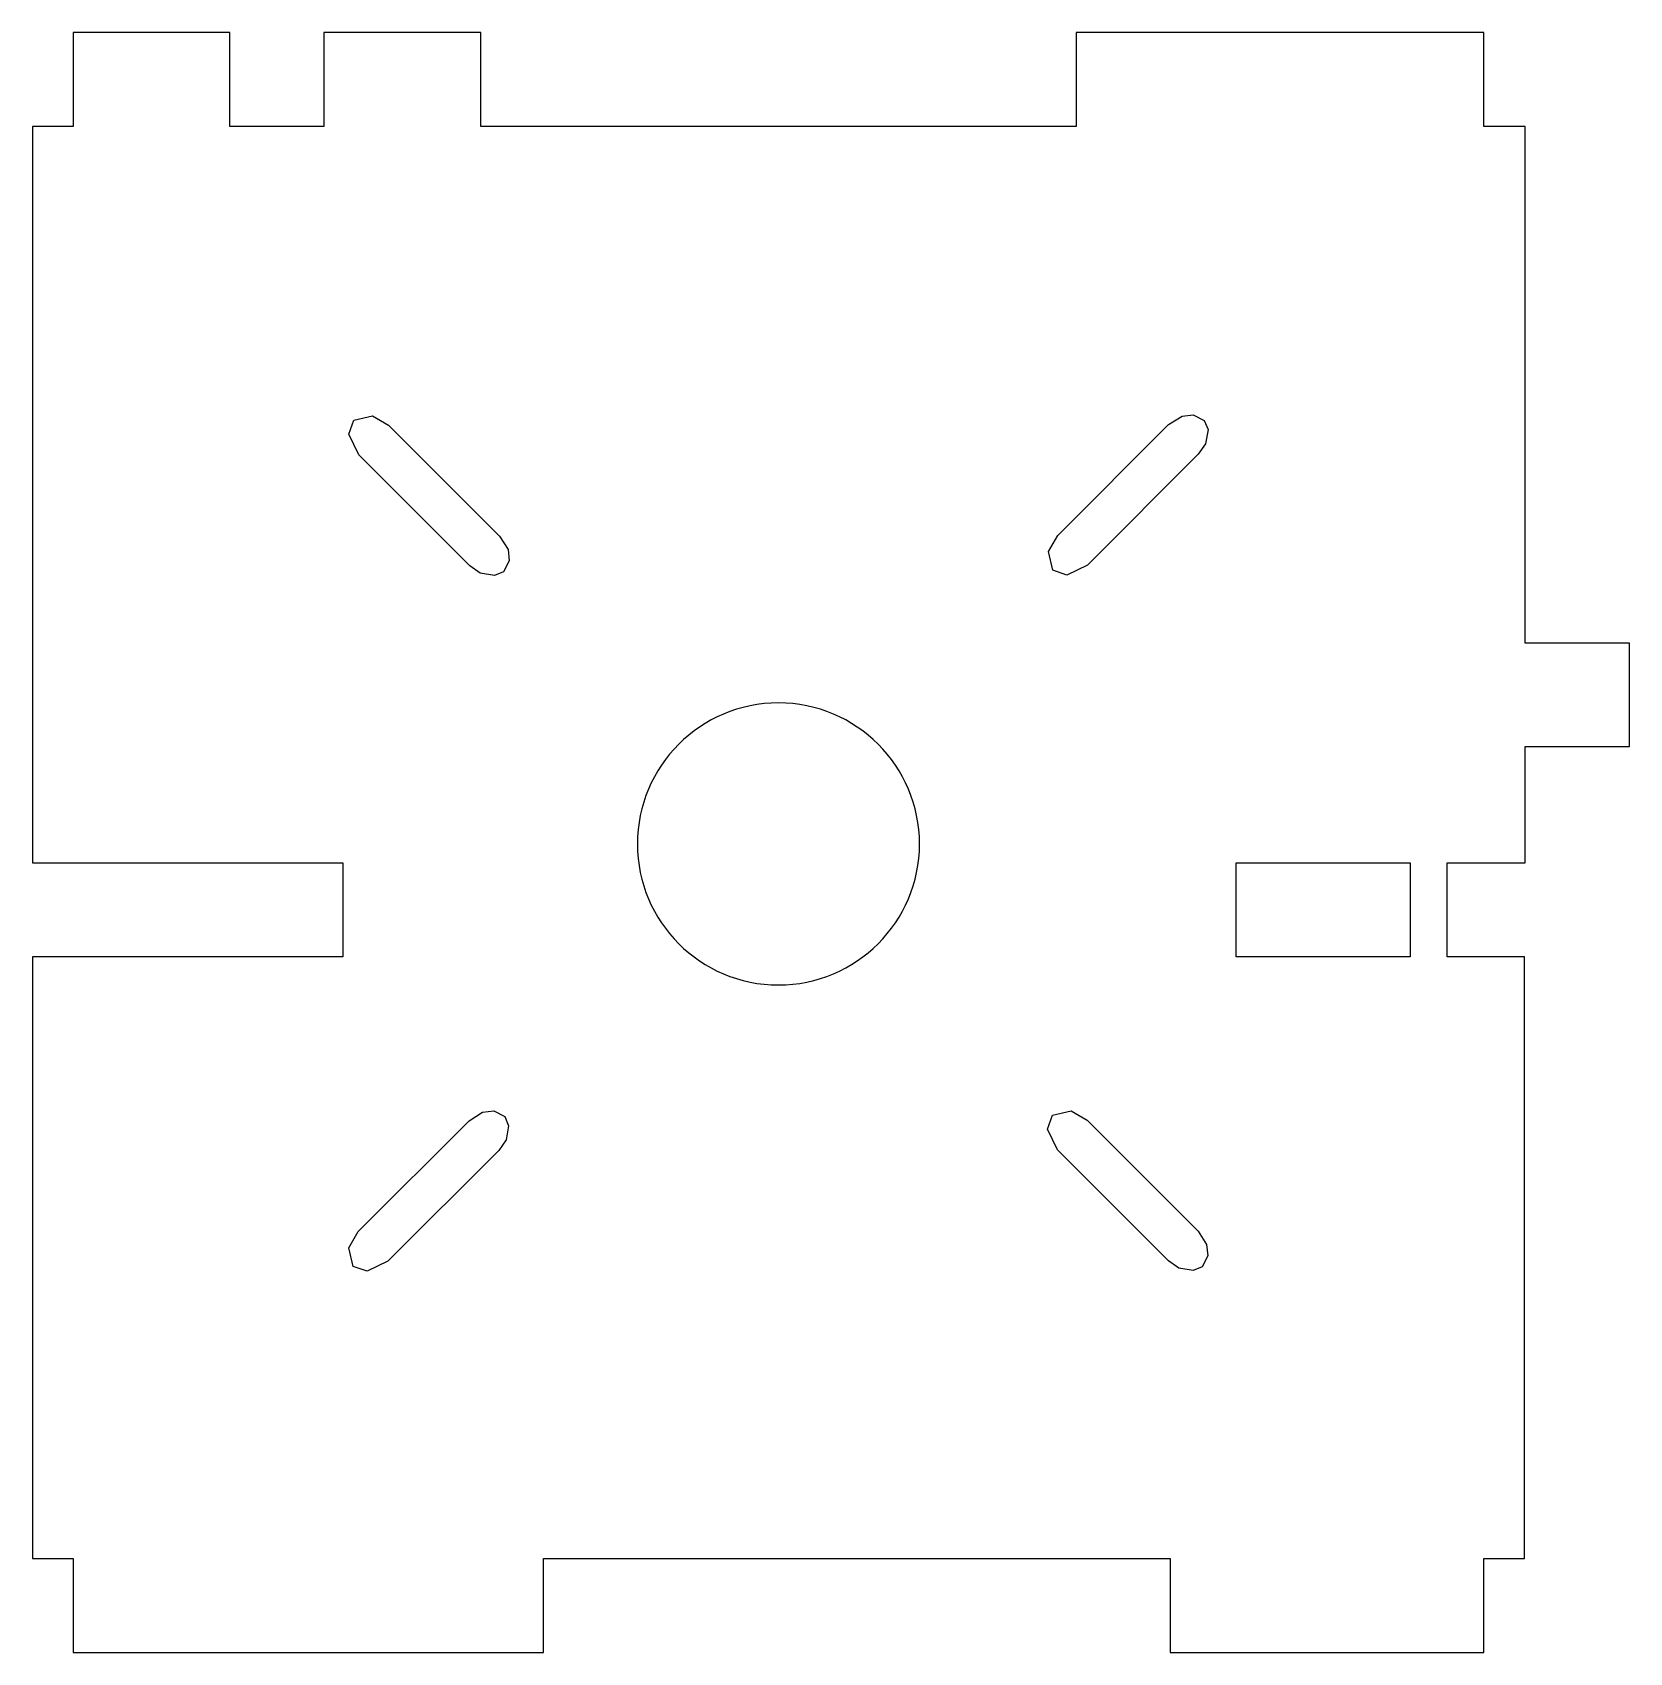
# Model space of a CAD drawing. Extents: x 4.9 to 55.8, y -56.6 to -4.9.
import ezdxf

# ---------------------------------------------------------------- set-up
doc = ezdxf.new("R2010")
doc.units = 0
doc.header["$MEASUREMENT"] = 0
doc.layers.add('LAYER_1', color=7, linetype='CONTINUOUS')

# ---------------------------------------------------------------- blocks, each defined once
blk = doc.blocks.new('BLOCK_2')
at = {"layer": 'LAYER_1', "color": 7}
blk.add_lwpolyline([(52.524, -24.364), (52.498, -24.36)], dxfattribs=at)
blk = doc.blocks.new('BLOCK_3')
at = {"layer": 'LAYER_1', "color": 7}
blk.add_lwpolyline([(52.498, -24.36), (52.498, -7.873)], dxfattribs=at)
blk = doc.blocks.new('BLOCK_4')
at = {"layer": 'LAYER_1', "color": 7}
blk.add_lwpolyline([(52.498, -7.873), (52.472, -7.873)], dxfattribs=at)
blk = doc.blocks.new('BLOCK_5')
at = {"layer": 'LAYER_1', "color": 7}
blk.add_lwpolyline([(52.472, -7.873), (51.172, -7.873)], dxfattribs=at)
blk = doc.blocks.new('BLOCK_6')
at = {"layer": 'LAYER_1', "color": 7}
blk.add_lwpolyline([(51.172, -7.873), (51.172, -4.873)], dxfattribs=at)
blk = doc.blocks.new('BLOCK_7')
at = {"layer": 'LAYER_1', "color": 7}
blk.add_lwpolyline([(51.172, -4.873), (38.172, -4.873)], dxfattribs=at)
blk = doc.blocks.new('BLOCK_8')
at = {"layer": 'LAYER_1', "color": 7}
blk.add_lwpolyline([(38.172, -4.873), (38.172, -7.873)], dxfattribs=at)
blk = doc.blocks.new('BLOCK_9')
at = {"layer": 'LAYER_1', "color": 7}
blk.add_lwpolyline([(38.172, -7.873), (19.172, -7.873)], dxfattribs=at)
blk = doc.blocks.new('BLOCK_10')
at = {"layer": 'LAYER_1', "color": 7}
blk.add_lwpolyline([(19.172, -7.873), (19.172, -4.873)], dxfattribs=at)
blk = doc.blocks.new('BLOCK_11')
at = {"layer": 'LAYER_1', "color": 7}
blk.add_lwpolyline([(19.172, -4.873), (14.172, -4.873)], dxfattribs=at)
blk = doc.blocks.new('BLOCK_12')
at = {"layer": 'LAYER_1', "color": 7}
blk.add_lwpolyline([(14.172, -4.873), (14.172, -7.873)], dxfattribs=at)
blk = doc.blocks.new('BLOCK_13')
at = {"layer": 'LAYER_1', "color": 7}
blk.add_lwpolyline([(14.172, -7.873), (11.172, -7.873)], dxfattribs=at)
blk = doc.blocks.new('BLOCK_14')
at = {"layer": 'LAYER_1', "color": 7}
blk.add_lwpolyline([(11.172, -7.873), (11.172, -4.873)], dxfattribs=at)
blk = doc.blocks.new('BLOCK_15')
at = {"layer": 'LAYER_1', "color": 7}
blk.add_lwpolyline([(11.172, -4.873), (6.172, -4.873)], dxfattribs=at)
blk = doc.blocks.new('BLOCK_16')
at = {"layer": 'LAYER_1', "color": 7}
blk.add_lwpolyline([(6.172, -4.873), (6.172, -7.873)], dxfattribs=at)
blk = doc.blocks.new('BLOCK_17')
at = {"layer": 'LAYER_1', "color": 7}
blk.add_lwpolyline([(6.172, -7.873), (4.872, -7.873)], dxfattribs=at)
blk = doc.blocks.new('BLOCK_18')
at = {"layer": 'LAYER_1', "color": 7}
blk.add_lwpolyline([(14.773, -31.373), (14.773, -34.373)], dxfattribs=at)
blk = doc.blocks.new('BLOCK_19')
at = {"layer": 'LAYER_1', "color": 7}
blk.add_lwpolyline([(4.872, -53.573), (6.172, -53.573)], dxfattribs=at)
blk = doc.blocks.new('BLOCK_20')
at = {"layer": 'LAYER_1', "color": 7}
blk.add_lwpolyline([(6.172, -53.573), (6.172, -56.573)], dxfattribs=at)
blk = doc.blocks.new('BLOCK_21')
at = {"layer": 'LAYER_1', "color": 7}
blk.add_lwpolyline([(6.172, -56.573), (21.172, -56.573)], dxfattribs=at)
blk = doc.blocks.new('BLOCK_22')
at = {"layer": 'LAYER_1', "color": 7}
blk.add_lwpolyline([(21.172, -56.573), (21.172, -53.573)], dxfattribs=at)
blk = doc.blocks.new('BLOCK_23')
at = {"layer": 'LAYER_1', "color": 7}
blk.add_lwpolyline([(21.172, -53.573), (41.172, -53.573)], dxfattribs=at)
blk = doc.blocks.new('BLOCK_24')
at = {"layer": 'LAYER_1', "color": 7}
blk.add_lwpolyline([(41.172, -53.573), (41.172, -56.573)], dxfattribs=at)
blk = doc.blocks.new('BLOCK_25')
at = {"layer": 'LAYER_1', "color": 7}
blk.add_lwpolyline([(41.172, -56.573), (51.172, -56.573)], dxfattribs=at)
blk = doc.blocks.new('BLOCK_26')
at = {"layer": 'LAYER_1', "color": 7}
blk.add_lwpolyline([(51.172, -56.573), (51.172, -53.573)], dxfattribs=at)
blk = doc.blocks.new('BLOCK_27')
at = {"layer": 'LAYER_1', "color": 7}
blk.add_lwpolyline([(51.172, -53.573), (52.472, -53.573)], dxfattribs=at)
blk = doc.blocks.new('BLOCK_28')
at = {"layer": 'LAYER_1', "color": 7}
blk.add_lwpolyline([(52.472, -53.573), (52.472, -34.373)], dxfattribs=at)
blk = doc.blocks.new('BLOCK_29')
at = {"layer": 'LAYER_1', "color": 7}
blk.add_lwpolyline([(52.472, -34.373), (50.003, -34.373)], dxfattribs=at)
blk = doc.blocks.new('BLOCK_30')
at = {"layer": 'LAYER_1', "color": 7}
blk.add_lwpolyline([(50.003, -31.373), (52.498, -31.373)], dxfattribs=at)
blk = doc.blocks.new('BLOCK_31')
at = {"layer": 'LAYER_1', "color": 7}
blk.add_lwpolyline([(52.498, -27.66), (52.524, -27.664)], dxfattribs=at)
blk = doc.blocks.new('BLOCK_32')
at = {"layer": 'LAYER_1', "color": 7}
blk.add_lwpolyline([(52.524, -27.664), (55.824, -27.664)], dxfattribs=at)
blk = doc.blocks.new('BLOCK_33')
at = {"layer": 'LAYER_1', "color": 7}
blk.add_lwpolyline([(55.824, -27.664), (55.824, -24.364)], dxfattribs=at)
blk = doc.blocks.new('BLOCK_34')
at = {"layer": 'LAYER_1', "color": 7}
blk.add_lwpolyline([(55.824, -24.364), (52.524, -24.364)], dxfattribs=at)
blk = doc.blocks.new('BLOCK_35')
at = {"layer": 'LAYER_1', "color": 7}
blk.add_lwpolyline([(43.272, -34.373), (43.272, -31.373)], dxfattribs=at)
blk = doc.blocks.new('BLOCK_36')
at = {"layer": 'LAYER_1', "color": 7}
blk.add_lwpolyline([(43.272, -31.373), (48.824, -31.373)], dxfattribs=at)
blk = doc.blocks.new('BLOCK_37')
at = {"layer": 'LAYER_1', "color": 7}
blk.add_lwpolyline([(4.872, -7.873), (4.872, -31.373)], dxfattribs=at)
blk = doc.blocks.new('BLOCK_38')
at = {"layer": 'LAYER_1', "color": 7}
blk.add_lwpolyline([(4.872, -31.373), (4.874, -31.373), (4.911, -31.373), (5.491, -31.373), (14.773, -31.373)], dxfattribs=at)
blk = doc.blocks.new('BLOCK_39')
at = {"layer": 'LAYER_1', "color": 7}
blk.add_lwpolyline([(14.773, -34.373), (5.491, -34.373), (4.911, -34.373), (4.874, -34.373), (4.872, -34.373)], dxfattribs=at)
blk = doc.blocks.new('BLOCK_40')
at = {"layer": 'LAYER_1', "color": 7}
blk.add_open_spline([(4.872, -34.373), (4.872, -34.373), (4.872, -34.378), (4.872, -34.378), (4.872, -34.378), (4.872, -34.448), (4.872, -34.448), (4.872, -34.448), (4.872, -35.573), (4.872, -35.573), (4.872, -35.573), (4.872, -53.573), (4.872, -53.573)], degree=3, knots=[0, 0, 0, 0, 1, 1, 1, 2, 2, 2, 3, 3, 3, 4, 4, 4, 4], dxfattribs=at)
blk = doc.blocks.new('BLOCK_41')
at = {"layer": 'LAYER_1', "color": 7}
blk.add_open_spline([(50.003, -34.373), (50.003, -34.373), (50.003, -34.365), (50.003, -34.365), (50.003, -34.365), (50.003, -34.244), (50.003, -34.244), (50.003, -34.244), (50.003, -32.873), (50.003, -32.873), (50.003, -32.873), (50.003, -31.373), (50.003, -31.373)], degree=3, knots=[0, 0, 0, 0, 1, 1, 1, 2, 2, 2, 3, 3, 3, 4, 4, 4, 4], dxfattribs=at)
blk = doc.blocks.new('BLOCK_42')
at = {"layer": 'LAYER_1', "color": 7}
blk.add_open_spline([(52.498, -31.373), (52.498, -31.372), (52.498, -31.359), (52.498, -31.359), (52.498, -31.359), (52.498, -31.141), (52.498, -31.141), (52.498, -31.141), (52.498, -27.66), (52.498, -27.66)], degree=3, knots=[0, 0, 0, 0, 1, 1, 1, 2, 2, 2, 3, 3, 3, 3], dxfattribs=at)
blk = doc.blocks.new('BLOCK_43')
at = {"layer": 'LAYER_1', "color": 7}
blk.add_open_spline([(48.824, -31.373), (48.824, -31.374), (48.824, -31.385), (48.824, -31.385), (48.824, -31.385), (48.824, -31.561), (48.824, -31.561), (48.824, -31.561), (48.824, -34.373), (48.824, -34.373)], degree=3, knots=[0, 0, 0, 0, 1, 1, 1, 2, 2, 2, 3, 3, 3, 3], dxfattribs=at)
blk = doc.blocks.new('BLOCK_44')
at = {"layer": 'LAYER_1', "color": 7}
blk.add_lwpolyline([(48.824, -34.373), (43.619, -34.373), (43.294, -34.373), (43.273, -34.373)], dxfattribs=at)
blk = doc.blocks.new('BLOCK_46')
at = {"layer": 'LAYER_1', "color": 7}
blk.add_lwpolyline([(37.583, -20.923), (41.119, -17.388)], dxfattribs=at)
blk = doc.blocks.new('BLOCK_47')
at = {"layer": 'LAYER_1', "color": 7}
blk.add_lwpolyline([(42.065, -18.334), (38.529, -21.87)], dxfattribs=at)
blk = doc.blocks.new('BLOCK_48')
at = {"layer": 'LAYER_1', "color": 7}
blk.add_lwpolyline([(38.529, -21.87), (37.869, -22.188), (37.42, -22.033)], dxfattribs=at)
blk = doc.blocks.new('BLOCK_49')
at = {"layer": 'LAYER_1', "color": 7}
blk.add_lwpolyline([(37.42, -22.033), (37.285, -21.439), (37.583, -20.923)], dxfattribs=at)
blk = doc.blocks.new('BLOCK_50')
at = {"layer": 'LAYER_1', "color": 7}
blk.add_lwpolyline([(41.119, -17.388), (41.549, -17.115), (41.906, -17.073)], dxfattribs=at)
blk = doc.blocks.new('BLOCK_51')
at = {"layer": 'LAYER_1', "color": 7}
blk.add_lwpolyline([(41.906, -17.073), (42.256, -17.255), (42.379, -17.546)], dxfattribs=at)
blk = doc.blocks.new('BLOCK_52')
at = {"layer": 'LAYER_1', "color": 7}
blk.add_lwpolyline([(42.379, -17.546), (42.299, -18.001), (42.065, -18.334)], dxfattribs=at)
blk = doc.blocks.new('BLOCK_45')
at = {"layer": 'LAYER_1'}
for name in ['BLOCK_46', 'BLOCK_50', 'BLOCK_51', 'BLOCK_52', 'BLOCK_47', 'BLOCK_49', 'BLOCK_48']:
    blk.add_blockref(name, (0, 0), dxfattribs=at)
blk = doc.blocks.new('BLOCK_54')
at = {"layer": 'LAYER_1', "color": 7}
blk.add_lwpolyline([(15.268, -43.138), (18.804, -39.603)], dxfattribs=at)
blk = doc.blocks.new('BLOCK_55')
at = {"layer": 'LAYER_1', "color": 7}
blk.add_lwpolyline([(19.75, -40.549), (16.215, -44.084)], dxfattribs=at)
blk = doc.blocks.new('BLOCK_56')
at = {"layer": 'LAYER_1', "color": 7}
blk.add_lwpolyline([(16.215, -44.084), (15.554, -44.403), (15.105, -44.248)], dxfattribs=at)
blk = doc.blocks.new('BLOCK_57')
at = {"layer": 'LAYER_1', "color": 7}
blk.add_lwpolyline([(15.105, -44.248), (14.971, -43.654), (15.268, -43.138)], dxfattribs=at)
blk = doc.blocks.new('BLOCK_58')
at = {"layer": 'LAYER_1', "color": 7}
blk.add_lwpolyline([(18.804, -39.603), (19.234, -39.33), (19.592, -39.288)], dxfattribs=at)
blk = doc.blocks.new('BLOCK_59')
at = {"layer": 'LAYER_1', "color": 7}
blk.add_lwpolyline([(19.592, -39.288), (19.941, -39.47), (20.065, -39.761)], dxfattribs=at)
blk = doc.blocks.new('BLOCK_60')
at = {"layer": 'LAYER_1', "color": 7}
blk.add_lwpolyline([(20.065, -39.761), (19.984, -40.216), (19.75, -40.549)], dxfattribs=at)
blk = doc.blocks.new('BLOCK_53')
at = {"layer": 'LAYER_1'}
for name in ['BLOCK_58', 'BLOCK_59', 'BLOCK_54', 'BLOCK_60', 'BLOCK_55', 'BLOCK_57', 'BLOCK_56']:
    blk.add_blockref(name, (0, 0), dxfattribs=at)
blk = doc.blocks.new('BLOCK_62')
at = {"layer": 'LAYER_1', "color": 7}
blk.add_lwpolyline([(16.236, -17.41), (19.771, -20.946)], dxfattribs=at)
blk = doc.blocks.new('BLOCK_63')
at = {"layer": 'LAYER_1', "color": 7}
blk.add_lwpolyline([(18.825, -21.892), (15.29, -18.356)], dxfattribs=at)
blk = doc.blocks.new('BLOCK_64')
at = {"layer": 'LAYER_1', "color": 7}
blk.add_lwpolyline([(15.29, -18.356), (14.971, -17.696), (15.126, -17.247)], dxfattribs=at)
blk = doc.blocks.new('BLOCK_65')
at = {"layer": 'LAYER_1', "color": 7}
blk.add_lwpolyline([(15.126, -17.247), (15.72, -17.113), (16.236, -17.41)], dxfattribs=at)
blk = doc.blocks.new('BLOCK_66')
at = {"layer": 'LAYER_1', "color": 7}
blk.add_lwpolyline([(19.771, -20.946), (20.044, -21.376), (20.086, -21.733)], dxfattribs=at)
blk = doc.blocks.new('BLOCK_67')
at = {"layer": 'LAYER_1', "color": 7}
blk.add_lwpolyline([(20.086, -21.733), (19.904, -22.083), (19.613, -22.206)], dxfattribs=at)
blk = doc.blocks.new('BLOCK_68')
at = {"layer": 'LAYER_1', "color": 7}
blk.add_lwpolyline([(19.613, -22.206), (19.158, -22.126), (18.825, -21.892)], dxfattribs=at)
blk = doc.blocks.new('BLOCK_61')
at = {"layer": 'LAYER_1'}
for name in ['BLOCK_64', 'BLOCK_65', 'BLOCK_62', 'BLOCK_63', 'BLOCK_66', 'BLOCK_68', 'BLOCK_67']:
    blk.add_blockref(name, (0, 0), dxfattribs=at)
blk = doc.blocks.new('BLOCK_70')
at = {"layer": 'LAYER_1', "color": 7}
blk.add_lwpolyline([(38.522, -39.585), (42.058, -43.121)], dxfattribs=at)
blk = doc.blocks.new('BLOCK_71')
at = {"layer": 'LAYER_1', "color": 7}
blk.add_lwpolyline([(41.111, -44.067), (37.576, -40.532)], dxfattribs=at)
blk = doc.blocks.new('BLOCK_72')
at = {"layer": 'LAYER_1', "color": 7}
blk.add_lwpolyline([(37.576, -40.532), (37.257, -39.871), (37.413, -39.422)], dxfattribs=at)
blk = doc.blocks.new('BLOCK_73')
at = {"layer": 'LAYER_1', "color": 7}
blk.add_lwpolyline([(37.413, -39.422), (38.006, -39.288), (38.522, -39.585)], dxfattribs=at)
blk = doc.blocks.new('BLOCK_74')
at = {"layer": 'LAYER_1', "color": 7}
blk.add_lwpolyline([(42.058, -43.121), (42.331, -43.552), (42.372, -43.909)], dxfattribs=at)
blk = doc.blocks.new('BLOCK_75')
at = {"layer": 'LAYER_1', "color": 7}
blk.add_lwpolyline([(42.372, -43.909), (42.19, -44.259), (41.899, -44.382)], dxfattribs=at)
blk = doc.blocks.new('BLOCK_76')
at = {"layer": 'LAYER_1', "color": 7}
blk.add_lwpolyline([(41.899, -44.382), (41.444, -44.301), (41.111, -44.067)], dxfattribs=at)
blk = doc.blocks.new('BLOCK_69')
at = {"layer": 'LAYER_1'}
for name in ['BLOCK_73', 'BLOCK_72', 'BLOCK_70', 'BLOCK_71', 'BLOCK_74', 'BLOCK_75', 'BLOCK_76']:
    blk.add_blockref(name, (0, 0), dxfattribs=at)

msp = doc.modelspace()

# ---------------------------------------------------------------- linework, layer by layer
at = {"layer": 'LAYER_1', "color": 7}
msp.add_open_spline([(33.172, -30.769), (33.172, -33.255), (31.157, -35.269), (28.672, -35.269), (26.187, -35.269), (24.172, -33.255), (24.172, -30.769), (24.172, -28.284), (26.187, -26.269), (28.672, -26.269), (31.157, -26.269), (33.172, -28.284), (33.172, -30.769)], degree=3, knots=[0, 0, 0, 0, 1, 1, 1, 2, 2, 2, 3, 3, 3, 4, 4, 4, 4], dxfattribs=at)

# ---------------------------------------------------------------- block references
at = {"layer": 'LAYER_1'}
for name in ['BLOCK_15', 'BLOCK_16', 'BLOCK_14', 'BLOCK_11', 'BLOCK_12', 'BLOCK_10', 'BLOCK_7', 'BLOCK_8', 'BLOCK_6', 'BLOCK_17', 'BLOCK_37', 'BLOCK_13', 'BLOCK_9', 'BLOCK_5', 'BLOCK_4', 'BLOCK_3', 'BLOCK_61', 'BLOCK_45', 'BLOCK_2', 'BLOCK_34', 'BLOCK_33', 'BLOCK_31', 'BLOCK_42', 'BLOCK_32', 'BLOCK_38', 'BLOCK_18', 'BLOCK_35', 'BLOCK_36', 'BLOCK_43', 'BLOCK_30', 'BLOCK_41', 'BLOCK_39', 'BLOCK_40', 'BLOCK_44', 'BLOCK_29', 'BLOCK_28', 'BLOCK_53', 'BLOCK_69', 'BLOCK_19', 'BLOCK_20', 'BLOCK_22', 'BLOCK_23', 'BLOCK_24', 'BLOCK_26', 'BLOCK_27', 'BLOCK_21', 'BLOCK_25']:
    msp.add_blockref(name, (0, 0), dxfattribs=at)

doc.saveas('drawing.dxf')
